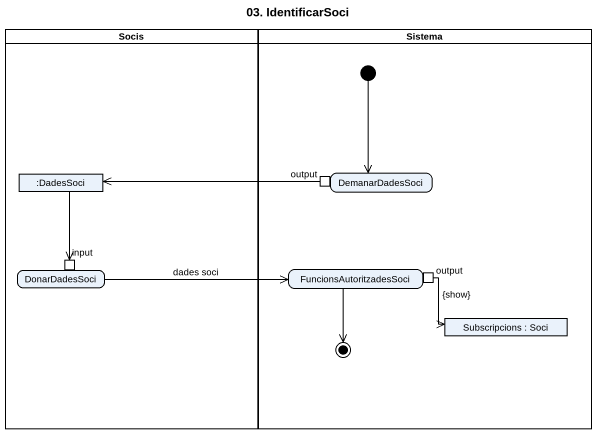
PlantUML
@startuml
title 03. IdentificarSoci
hide empty description
state Socis <<partition>> {
  state ":DadesSoci" as DadesSoci <<object>>
  state DonarDadesSoci {
    state input <<inputPin>>
  }
}
state Sistema <<partition>> {
  state DemanarDadesSoci {
    state output <<outputPin>>
  }
  state FuncionsAutoritzadesSoci {
    state "output" as output_2 <<outputPin>>
  }
  state "Subscripcions : Soci" as Subscripcions <<object>>
  [*] --> DemanarDadesSoci
  FuncionsAutoritzadesSoci --> [*]
}
DadesSoci --> input
output -left-> DadesSoci
DonarDadesSoci -right-> FuncionsAutoritzadesSoci : dades soci
output_2 --> Subscripcions : {show}
@enduml
